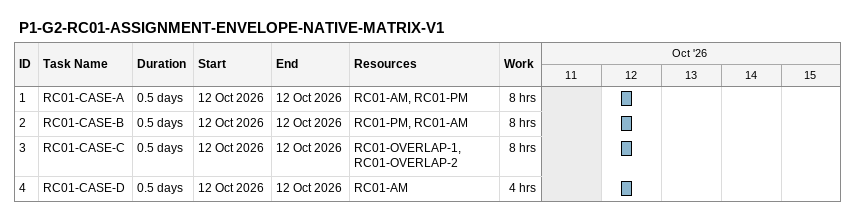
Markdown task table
P1-G2-RC01-ASSIGNMENT-ENVELOPE-NATIVE-MATRIX-V1

| ID | Task | Duration | Start | Finish | Resources | Work (h) |
|---|---|---|---|---|---|---|
| 1 | RC01-CASE-A | 0.5d | 2026-10-12 | 2026-10-12 | RC01-AM, RC01-PM | 8 |
| 2 | RC01-CASE-B | 0.5d | 2026-10-12 | 2026-10-12 | RC01-PM, RC01-AM | 8 |
| 3 | RC01-CASE-C | 0.5d | 2026-10-12 | 2026-10-12 | RC01-OVERLAP-1, RC01-OVERLAP-2 | 8 |
| 4 | RC01-CASE-D | 0.5d | 2026-10-12 | 2026-10-12 | RC01-AM | 4 |
